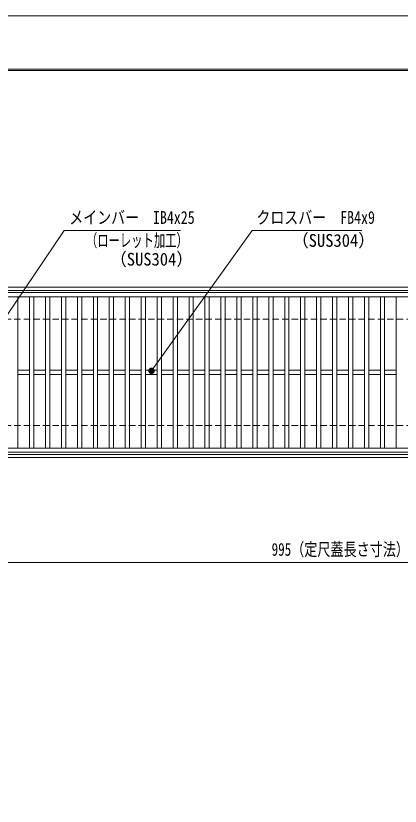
# Model space of a CAD drawing. Units: millimetres, scale not verified. Extents: x -1050 to 1050, y -742 to 742.
# Drawn here: x -593 to -231, y 0 to 742 of the extents above; entities that cross this region are included whole.
import ezdxf
from ezdxf.enums import TextEntityAlignment as Align

# ---------------------------------------------------------------- set-up
doc = ezdxf.new("R2010")
doc.units = ezdxf.units.MM
doc.header["$LTSCALE"] = 5
doc.linetypes.add('DASHED1', pattern=[1.8, 1.2, -0.6])
for name, color, linetype, lineweight in [('0-0_7-図\u3000枠', 4, 'Continuous', 9), ('0-2_枠', 7, 'Continuous', 9), ('0-3_寸法注釈', 2, 'Continuous', 9), ('0-4_0', 2, 'Continuous', 9), ('0-5_DEFPOINTS', 134, 'Continuous', 9), ('0-6_蓋', 5, 'Continuous', 9), ('0-A_溝開口', 4, 'DASHED1', 9)]:
    doc.layers.add(name, color=color, linetype=linetype, lineweight=lineweight)
doc.styles.add('ＭＳ ゴシック', font='')
doc.styles.get('ＭＳ ゴシック').set_extended_font_data('MS Gothic')

# ---------------------------------------------------------------- blocks, each defined once
blk = doc.blocks.new('_Dot')
at = {"layer": '0-4_0'}
for p, q in [((-2.5, 0), (-5, 0)), ((2.445, 0.5), (-2.445, 0.5)), ((1.997, 1.5), (-1.997, 1.5)), ((2.289, -0.995), (-2.289, -0.995)), ((1.499, -1.995), (-1.499, -1.995))]:
    blk.add_line(p, q, dxfattribs=at)
for points in [[(2.5, 0), (2.48, 0.313), (2.421, 0.622), (2.324, 0.92), (2.191, 1.204), (2.023, 1.469), (1.822, 1.711), (1.594, 1.926), (1.34, 2.111), (1.064, 2.262), (0.773, 2.378), (0.468, 2.456), (0.157, 2.495), (-0.157, 2.495), (-0.468, 2.456), (-0.773, 2.378), (-1.064, 2.262), (-1.34, 2.111), (-1.594, 1.926), (-1.822, 1.711), (-2.023, 1.469), (-2.191, 1.204), (-2.324, 0.92), (-2.421, 0.622), (-2.48, 0.313), (-2.5, 0), (0, 0)], [(-2.5, 0), (-2.48, -0.313), (-2.421, -0.622), (-2.324, -0.92), (-2.191, -1.204), (-2.023, -1.469), (-1.822, -1.711), (-1.594, -1.926), (-1.34, -2.111), (-1.064, -2.262), (-0.773, -2.378), (-0.468, -2.456), (-0.157, -2.495), (0.157, -2.495), (0.468, -2.456), (0.773, -2.378), (1.064, -2.262), (1.34, -2.111), (1.594, -1.926), (1.822, -1.711), (2.023, -1.469), (2.191, -1.204), (2.324, -0.92), (2.421, -0.622), (2.48, -0.313), (2.5, 0), (0, 0)]]:
    blk.add_lwpolyline(points, close=True, dxfattribs=at)

msp = doc.modelspace()

# ---------------------------------------------------------------- linework, layer by layer
at = {"layer": '0-0_7-図\u3000枠'}
msp.add_line((-973.75, 691.25), (998.75, 691.25), dxfattribs=at)
msp.add_lwpolyline([(-975, 692.5), (1000, 692.5), (1000, -692.5)], dxfattribs=at)
at = {"layer": '0-2_枠'}
for p, q in [((-795.45, 487.475), (409.55, 487.475)), ((-792.45, 484.475), (407.714, 484.475)), ((-795.45, 327.475), (409.55, 327.475)), ((-792.45, 330.475), (411.386, 330.475))]:
    msp.add_line(p, q, dxfattribs=at)
at = {"layer": '0-3_寸法注釈'}
msp.add_line((-785.45, 228.953), (199.55, 228.953), dxfattribs=at)
for points in [[(-438.147, 540.749), (-547.371, 540.749), (-620.383, 433.117)], [(-267.513, 540.749), (-370.72, 540.749), (-464.681, 409.785)]]:
    msp.add_lwpolyline(points, dxfattribs=at)
at = {"layer": '0-5_DEFPOINTS'}
msp.add_lwpolyline([(-1050, -742.5), (-1050, 742.5), (1050, 742.5), (1050, -742.5)], close=True, dxfattribs=at)
at = {"layer": '0-6_蓋'}
for p, q in [((204.55, 482.475), (-790.45, 482.475)), ((204.55, 478.475), (-790.45, 478.475)), ((-590.95, 478.475), (-590.95, 336.475)), ((-579.95, 478.475), (-579.95, 336.475)), ((-575.95, 478.475), (-575.95, 336.475)), ((-564.95, 478.475), (-564.95, 336.475)), ((-560.95, 478.475), (-560.95, 336.475)), ((-549.95, 478.475), (-549.95, 336.475)), ((-545.95, 478.475), (-545.95, 336.475)), ((-534.95, 478.475), (-534.95, 336.475)), ((-530.95, 478.475), (-530.95, 336.475)), ((-519.95, 478.475), (-519.95, 336.475)), ((-515.95, 478.475), (-515.95, 336.475)), ((-504.95, 478.475), (-504.95, 336.475)), ((-500.95, 478.475), (-500.95, 336.475)), ((-489.95, 478.475), (-489.95, 336.475)), ((-485.95, 478.475), (-485.95, 336.475)), ((-474.95, 478.475), (-474.95, 336.475)), ((-470.95, 478.475), (-470.95, 336.475)), ((-459.95, 478.475), (-459.95, 336.475)), ((-455.95, 478.475), (-455.95, 336.475)), ((-444.95, 478.475), (-444.95, 336.475)), ((-440.95, 478.475), (-440.95, 336.475)), ((-429.95, 478.475), (-429.95, 336.475)), ((-425.95, 478.475), (-425.95, 336.475)), ((-414.95, 478.475), (-414.95, 336.475)), ((-410.95, 478.475), (-410.95, 336.475)), ((-399.95, 478.475), (-399.95, 336.475)), ((-395.95, 478.475), (-395.95, 336.475)), ((-384.95, 478.475), (-384.95, 336.475)), ((-380.95, 478.475), (-380.95, 336.475)), ((-369.95, 478.475), (-369.95, 336.475)), ((-365.95, 478.475), (-365.95, 336.475)), ((-354.95, 478.475), (-354.95, 336.475)), ((-350.95, 478.475), (-350.95, 336.475)), ((-339.95, 478.475), (-339.95, 336.475)), ((-335.95, 478.475), (-335.95, 336.475)), ((-324.95, 478.475), (-324.95, 336.475)), ((-320.95, 478.475), (-320.95, 336.475)), ((-309.95, 478.475), (-309.95, 336.475)), ((-305.95, 478.475), (-305.95, 336.475)), ((-294.95, 478.475), (-294.95, 336.475)), ((-290.95, 478.475), (-290.95, 336.475)), ((-279.95, 478.475), (-279.95, 336.475)), ((-275.95, 478.475), (-275.95, 336.475)), ((-264.95, 478.475), (-264.95, 336.475)), ((-260.95, 478.475), (-260.95, 336.475)), ((-249.95, 478.475), (-249.95, 336.475)), ((-245.95, 478.475), (-245.95, 336.475)), ((-234.95, 478.475), (-234.95, 336.475)), ((-579.95, 409.475), (-590.95, 409.475)), ((-564.95, 409.475), (-575.95, 409.475)), ((-549.95, 409.475), (-560.95, 409.475)), ((-534.95, 409.475), (-545.95, 409.475)), ((-519.95, 409.475), (-530.95, 409.475)), ((-504.95, 409.475), (-515.95, 409.475)), ((-489.95, 409.475), (-500.95, 409.475)), ((-474.95, 409.475), (-485.95, 409.475)), ((-459.95, 409.475), (-470.95, 409.475)), ((-444.95, 409.475), (-455.95, 409.475)), ((-429.95, 409.475), (-440.95, 409.475)), ((-414.95, 409.475), (-425.95, 409.475)), ((-399.95, 409.475), (-410.95, 409.475)), ((-384.95, 409.475), (-395.95, 409.475)), ((-369.95, 409.475), (-380.95, 409.475)), ((-354.95, 409.475), (-365.95, 409.475)), ((-339.95, 409.475), (-350.95, 409.475)), ((-324.95, 409.475), (-335.95, 409.475)), ((-309.95, 409.475), (-320.95, 409.475)), ((-294.95, 409.475), (-305.95, 409.475)), ((-290.95, 409.475), (-279.95, 409.475)), ((-275.95, 409.475), (-264.95, 409.475)), ((-260.95, 409.475), (-249.95, 409.475)), ((-245.95, 409.475), (-234.95, 409.475)), ((-579.95, 405.475), (-590.95, 405.475)), ((-564.95, 405.475), (-575.95, 405.475)), ((-549.95, 405.475), (-560.95, 405.475)), ((-534.95, 405.475), (-545.95, 405.475)), ((-519.95, 405.475), (-530.95, 405.475)), ((-504.95, 405.475), (-515.95, 405.475)), ((-489.95, 405.475), (-500.95, 405.475)), ((-474.95, 405.475), (-485.95, 405.475)), ((-459.95, 405.475), (-470.95, 405.475)), ((-444.95, 405.475), (-455.95, 405.475)), ((-429.95, 405.475), (-440.95, 405.475)), ((-414.95, 405.475), (-425.95, 405.475)), ((-399.95, 405.475), (-410.95, 405.475)), ((-384.95, 405.475), (-395.95, 405.475)), ((-369.95, 405.475), (-380.95, 405.475)), ((-354.95, 405.475), (-365.95, 405.475)), ((-339.95, 405.475), (-350.95, 405.475)), ((-324.95, 405.475), (-335.95, 405.475)), ((-309.95, 405.475), (-320.95, 405.475)), ((-294.95, 405.475), (-305.95, 405.475)), ((-290.95, 405.475), (-279.95, 405.475)), ((-275.95, 405.475), (-264.95, 405.475)), ((-260.95, 405.475), (-249.95, 405.475)), ((-245.95, 405.475), (-234.95, 405.475)), ((-790.45, 336.475), (204.55, 336.475)), ((-790.45, 332.475), (204.55, 332.475))]:
    msp.add_line(p, q, dxfattribs=at)
at = {"layer": '0-A_溝開口'}
for p, q in [((-765.45, 457.475), (204.55, 457.475)), ((-765.45, 357.475), (204.55, 357.475))]:
    msp.add_line(p, q, dxfattribs=at)

# ---------------------------------------------------------------- block references
at = {"layer": '0-3_寸法注釈', "rotation": 234.05474}
msp.add_blockref('_Dot', (-465.268, 408.975), dxfattribs=at)

# ---------------------------------------------------------------- texts
at = {"layer": '0-3_寸法注釈', "color": 7, "style": 'ＭＳ ゴシック'}
for s, height, width, p in [('メインバー\u3000IB4x25', 12.02, 0.8, (-542.594, 543.436)), ('クロスバー\u3000FB4x9', 12.03, 0.8, (-366.554, 543.436)), ('（ローレット加工）', 12.02, 0.65, (-526.956, 521.881)), ('（SUS304）', 12.02, 0.95, (-332.951, 521.881)), ('（SUS304）', 12.02, 0.95, (-504.109, 504.216)), ('995（定尺蓋長さ寸法）', 12.03, 0.75, (-352.249, 231.64))]:
    msp.add_text(s, height=height, dxfattribs=dict(at, width=width)).set_placement(p, align=Align.BOTTOM_LEFT)

doc.saveas('drawing.dxf')
